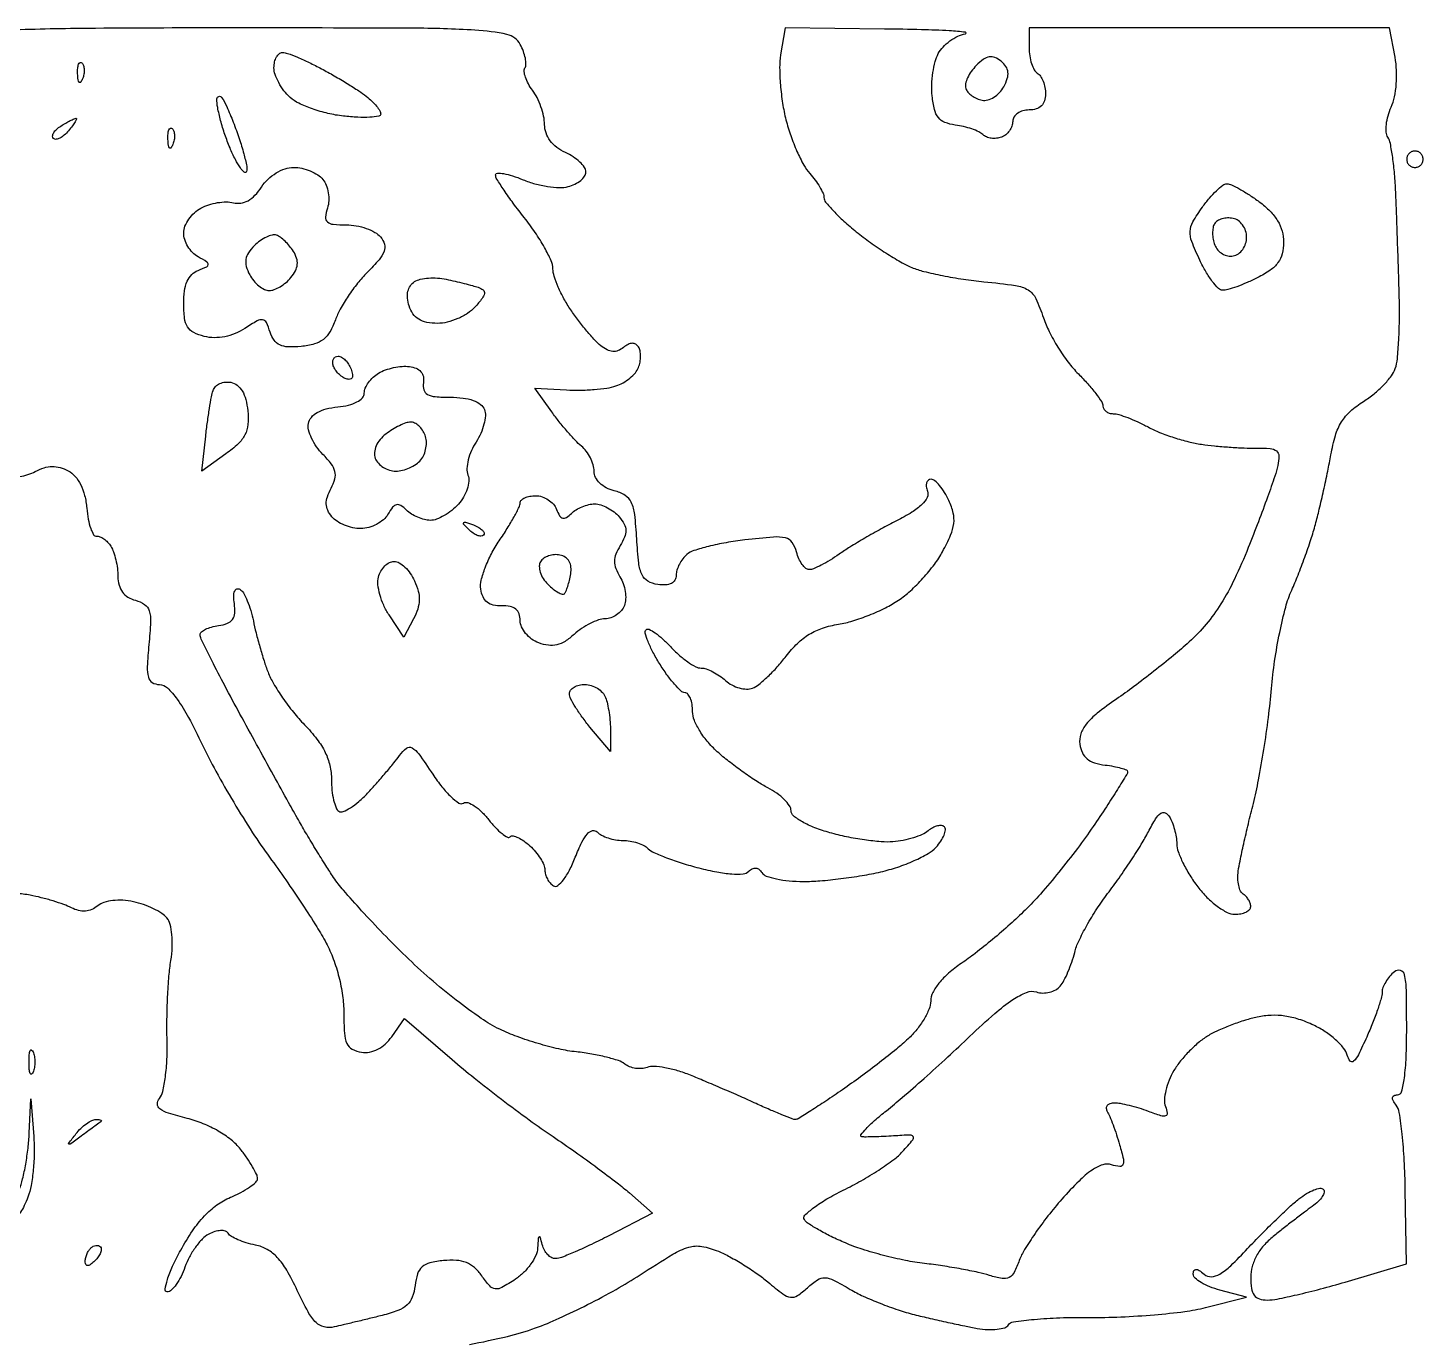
# Model space of a CAD drawing. Extents: x 0 to 102, y 0 to 135.
# Drawn here: x 55.92 to 70.3, y 121.81 to 135.36 of the extents above; entities that cross this region are included whole.
import ezdxf

# ---------------------------------------------------------------- set-up
doc = ezdxf.new("R2010")
doc.units = 0
doc.header["$MEASUREMENT"] = 0

msp = doc.modelspace()

# ---------------------------------------------------------------- linework, layer by layer
for points in [[(60.472866, 121.788471, 0.01195), (60.864693, 121.872904, 0.027628), (61.152955, 121.959359, 0.019947), (61.397612, 122.058931, 0.010711), (61.691433, 122.200076, 0.01065), (61.985367, 122.357063, 0.016402), (62.231911, 122.50641, -0.007634), (62.569028, 122.71879, -0.063546), (62.733552, 122.79226, -0.118564), (62.868005, 122.799938, -0.053479), (63.038546, 122.749817, -0.026244), (63.157649, 122.692991, -0.014317), (63.297707, 122.611627, -0.014233), (63.43569, 122.520556, -0.021919), (63.549041, 122.433366, 0.013457), (63.704639, 122.309435, 0.125959), (63.783054, 122.276735, 0.185606), (63.853495, 122.292676, 0.03651), (63.957621, 122.373919, -0.036402), (64.06223, 122.455576, -0.15829), (64.136927, 122.476736, -0.110609), (64.224459, 122.453614, -0.013605), (64.398569, 122.357186, 0.02614), (64.532299, 122.287442, 0.013307), (64.70683, 122.213273, 0.013184), (64.891336, 122.14616, 0.019227), (65.0574, 122.097679, 0.00426), (65.222892, 122.057693, 0.003206), (65.405516, 122.016443, 0.003241), (65.577754, 121.979866, 0.007461), (65.707875, 121.955132, 0.030978), (65.814929, 121.943201, 0.040276), (65.913515, 121.946303, 0.045194), (65.991361, 121.962269, 0.183159), (66.029094, 121.991248, -0.225048), (66.079732, 122.024028, -0.009873), (66.294134, 122.04815, -0.015099), (66.557036, 122.064496, -0.010035), (66.859119, 122.068069, 0.01245), (67.188223, 122.073552, 0.010747), (67.533248, 122.095335, 0.010876), (67.845276, 122.128627, 0.030628), (68.0607, 122.169897), (68.4837, 122.27814), (68.20875, 122.349589, -0.029617), (68.103462, 122.383717, -0.041304), (68.014567, 122.427233, -0.047475), (67.951928, 122.473161, -0.213991), (67.9338, 122.513578, -0.09313), (67.940677, 122.550178, -0.311859), (67.959845, 122.563144, -0.147327), (67.992833, 122.552852, -0.024447), (68.046644, 122.512465, 0.186726), (68.119802, 122.487935, 0.122858), (68.205887, 122.513639, 0.058451), (68.320633, 122.601128, 0.01307), (68.493445, 122.777056, -0.006799), (68.63566, 122.925513, -0.00613), (68.786802, 123.075335, -0.006152), (68.925572, 123.206295, -0.0193), (69.023143, 123.289408, -0.029413), (69.102148, 123.344407, -0.043588), (69.177622, 123.38201, -0.052314), (69.239767, 123.399246, -0.242445), (69.274159, 123.388241, -0.261865), (69.28261, 123.358076, -0.084015), (69.263534, 123.313784, -0.058793), (69.221137, 123.262602, -0.035526), (69.160367, 123.212391, 0.006425), (69.079243, 123.152948, 0.002773), (68.972622, 123.071766, 0.002743), (68.860092, 122.984107, 0.00363), (68.75865, 122.902987, 0.041767), (68.65835, 122.806642, 0.054702), (68.585314, 122.702748, 0.059579), (68.541051, 122.593334, 0.066448), (68.526, 122.480579, 0.03641), (68.534347, 122.366101, 0.122182), (68.562632, 122.297043, 0.159646), (68.61473, 122.25967, 0.076564), (68.696984, 122.247, 0.049909), (68.798166, 122.257125, 0.007021), (69.003418, 122.301627, 0.007955), (69.245516, 122.361762, 0.006689), (69.500059, 122.432964), (70.132151, 122.618929), (70.119179, 123.384714, 0.009628), (70.108279, 123.685742, 0.013093), (70.086118, 123.956615, 0.009982), (70.057492, 124.179412, 0.127699), (70.024845, 124.25625, -0.037028), (69.994011, 124.303132, -0.160255), (69.987803, 124.335418, -0.269595), (70.002806, 124.354969, -0.097708), (70.038441, 124.362, 0.340431), (70.080978, 124.394758, 0.030253), (70.109327, 124.5362, 0.025114), (70.127851, 124.74833, 0.009222), (70.1334, 125.049159, 0.004461), (70.129881, 125.443474, 0.049263), (70.111586, 125.60009, 0.278254), (70.06957, 125.644516, 0.245572), (70.0065, 125.631, 0.044675), (69.957945, 125.582773, 0.040371), (69.916877, 125.525099, 0.042706), (69.888643, 125.467056, 0.092102), (69.8796, 125.41838, -0.071665), (69.870716, 125.356713, -0.011133), (69.833196, 125.23895, -0.012208), (69.78211, 125.101192, -0.010355), (69.721628, 124.958235, -0.008617), (69.635437, 124.774288, -0.091763), (69.586397, 124.708207, -0.436589), (69.550486, 124.710867, -0.104828), (69.520355, 124.770974, 0.108065), (69.482886, 124.844542, 0.038698), (69.401025, 124.93003, 0.036204), (69.293737, 125.012839, 0.035488), (69.17493, 125.079923, 0.032113), (69.0229, 125.140445, 0.042957), (68.87837, 125.174102, 0.04538), (68.736789, 125.181504, 0.043094), (68.593653, 125.163577, 0.022644), (68.470659, 125.131382, 0.014671), (68.331529, 125.083628, 0.014756), (68.198101, 125.028863, 0.026919), (68.093317, 124.975265, 0.041569), (67.998533, 124.909057, 0.024351), (67.89638, 124.815499, 0.024235), (67.802664, 124.711227, 0.037545), (67.733493, 124.611966, 0.037942), (67.684301, 124.512107, 0.03825), (67.650921, 124.406227, 0.041045), (67.636653, 124.309803, 0.108235), (67.647083, 124.241156, -0.050974), (67.665914, 124.171639, -0.380598), (67.649088, 124.145076, -0.150403), (67.600026, 124.146046, -0.011248), (67.472649, 124.191222, 0.016246), (67.376597, 124.224212, 0.014734), (67.275442, 124.252085, 0.014937), (67.183452, 124.271648, 0.044948), (67.1196, 124.2774, 0.072475), (67.075241, 124.270936, 0.148418), (67.046199, 124.251739, 0.188718), (67.036791, 124.223253, 0.125531), (67.047203, 124.190045, -0.040101), (67.072668, 124.140334, -0.009444), (67.106837, 124.053369, -0.009667), (67.142408, 123.951564, -0.009379), (67.174398, 123.847435, -0.011774), (67.213045, 123.699631, -0.153664), (67.208972, 123.643726, -0.338471), (67.175588, 123.623698, -0.048784), (67.092644, 123.641363, 0.157282), (67.000206, 123.64093, 0.072342), (66.891167, 123.586755, 0.045171), (66.756279, 123.474099, 0.014951), (66.579378, 123.286022, 0.014795), (66.436325, 123.114554, 0.014526), (66.302752, 122.933896, 0.014562), (66.19499, 122.768872, 0.052145), (66.140825, 122.655346, -0.032375), (66.088114, 122.532629, -0.159629), (66.03549, 122.480176, -0.161228), (65.962343, 122.469308, -0.033205), (65.833939, 122.500541, 0.023073), (65.71698, 122.53151, 0.007719), (65.543498, 122.566184, 0.007663), (65.35001, 122.598702, 0.008678), (65.163463, 122.623817, -0.020868), (64.966473, 122.655243, -0.013386), (64.740818, 122.707293, -0.013453), (64.52222, 122.77024, -0.024425), (64.347933, 122.835071, -0.012631), (64.201891, 122.902088, -0.015934), (64.070519, 122.971713, -0.014068), (63.965242, 123.035875, -0.110886), (63.925498, 123.0765, -0.351273), (63.930937, 123.120852, -0.031397), (64.022141, 123.199302, -0.030129), (64.1565, 123.288747, -0.018025), (64.325752, 123.379255, 0.015701), (64.510236, 123.476808, 0.014883), (64.691618, 123.587411, 0.015021), (64.846106, 123.694784, 0.049493), (64.937937, 123.778018, 0.007713), (65.043709, 123.898581, 0.316611), (65.046719, 123.931406, 0.279989), (65.016255, 123.948168, 0.006512), (64.845613, 123.9386, -0.005041), (64.743049, 123.932547, -0.005703), (64.644514, 123.928854, -0.005231), (64.560746, 123.927547, -0.031001), (64.517017, 123.930036, -0.572024), (64.508407, 123.949696, -0.032478), (64.560599, 124.01276, -0.024337), (64.649835, 124.098574, -0.012029), (64.770817, 124.199063, 0.010828), (64.933307, 124.333371, 0.003884), (65.15909, 124.531459, 0.003851), (65.403331, 124.752522, 0.004553), (65.630762, 124.96543, -0.010718), (65.887545, 125.199944, -0.032731), (66.074859, 125.343298, -0.049499), (66.216031, 125.418393, -0.17611), (66.316768, 125.422557, 0.073166), (66.382706, 125.411831, 0.06299), (66.452559, 125.41959, 0.065409), (66.515597, 125.443827, 0.09538), (66.561455, 125.481513, 0.052383), (66.600109, 125.539488, 0.019199), (66.642561, 125.628507, 0.018786), (66.681848, 125.730092, 0.021392), (66.71154, 125.83007, -0.049209), (66.753575, 125.947317, -0.017009), (66.8362, 126.107352, -0.016711), (66.93983, 126.278663, -0.018632), (67.051179, 126.436392, 0.009827), (67.168442, 126.596441, 0.007638), (67.289853, 126.774906, 0.007732), (67.397972, 126.944838, 0.018485), (67.471481, 127.074965, -0.016274), (67.545891, 127.208056, -0.102031), (67.598475, 127.26499, -0.275349), (67.643395, 127.268788, -0.139214), (67.687248, 127.22957, -0.048061), (67.716011, 127.172723, -0.026631), (67.740428, 127.098826, -0.026325), (67.757358, 127.020643, -0.038161), (67.763305, 126.950285, 0.086311), (67.778039, 126.869421, 0.025561), (67.827612, 126.753315, 0.024823), (67.897712, 126.626294, 0.024426), (67.980405, 126.506135, 0.033646), (68.075153, 126.397861, 0.036398), (68.181256, 126.306312, 0.039154), (68.282947, 126.242434, 0.121238), (68.361105, 126.2232, 0.046312), (68.424219, 126.229058, 0.066261), (68.477562, 126.246585, 0.08635), (68.513562, 126.272397, 0.196595), (68.526, 126.302807, 0.082983), (68.520322, 126.336785, 0.053446), (68.503349, 126.373029, 0.052118), (68.478387, 126.40594, 0.066143), (68.44889, 126.430071, -0.149293), (68.421087, 126.461718, -0.053061), (68.402028, 126.519537, -0.046847), (68.393442, 126.591497, -0.040134), (68.397645, 126.667714, -0.017185), (68.415575, 126.772362, -0.003761), (68.453943, 126.950999, -0.003912), (68.501515, 127.157032, -0.003746), (68.552976, 127.3653, 0.015825), (68.606715, 127.607802, 0.007547), (68.661187, 127.922603, 0.007473), (68.708257, 128.253499, 0.010542), (68.739555, 128.5497, -0.015808), (68.772584, 128.833637, -0.013951), (68.824567, 129.127095, -0.014154), (68.886312, 129.389, -0.040656), (68.948752, 129.5649, 0.011797), (69.013687, 129.719012, 0.007252), (69.083195, 129.9033, 0.00727), (69.146692, 130.087696, 0.012885), (69.19287, 130.2417, 0.007674), (69.232984, 130.398663, 0.004178), (69.277661, 130.592526, 0.004161), (69.319811, 130.790446, 0.006588), (69.352278, 130.9608, -0.028494), (69.399001, 131.158457, -0.065237), (69.461218, 131.298009, -0.072548), (69.55263, 131.407753, -0.04274), (69.689179, 131.5107, 0.031431), (69.796566, 131.587921, 0.029078), (69.896414, 131.6799, 0.030309), (69.975516, 131.772367, 0.080088), (70.016171, 131.8491, 0.0585), (70.037553, 131.94916, 0.010125), (70.051774, 132.142556, 0.01089), (70.058957, 132.371368, 0.009554), (70.056683, 132.6105, 0.000784), (70.048813, 132.871193, 0.000546), (70.039147, 133.165423, 0.00055), (70.029255, 133.447663, 0.001141), (70.020786, 133.668, 0.01145), (70.008977, 133.853442, 0.014055), (69.989136, 134.02582, 0.012521), (69.964963, 134.168564, 0.091823), (69.939645, 134.23271, -0.122944), (69.922438, 134.285625, -0.044794), (69.92401, 134.365008, -0.04107), (69.9415, 134.455266, -0.038524), (69.973755, 134.543486, 0.056299), (70.007841, 134.648075, 0.031456), (70.026502, 134.780806, 0.030309), (70.028805, 134.923076, 0.035273), (70.013296, 135.057426), (69.956533, 135.36), (68.099167, 135.36), (66.2418, 135.36), (66.2418, 135.153493, 0.037634), (66.248047, 135.070612, 0.041396), (66.266651, 134.992288, 0.045439), (66.293871, 134.929104, 0.130646), (66.3264, 134.8947, -0.111412), (66.358849, 134.862888, -0.050262), (66.386149, 134.809537, -0.046318), (66.404733, 134.744898, -0.046881), (66.411, 134.678207, -0.077002), (66.400025, 134.607365, -0.12387), (66.368057, 134.555676, -0.121293), (66.314865, 134.52458, -0.072026), (66.2418, 134.514, 0.067898), (66.177126, 134.505177, 0.0845), (66.122302, 134.479382, 0.09971), (66.085642, 134.441092, 0.14217), (66.0726, 134.396151, -0.08928), (66.063889, 134.347755, -0.06658), (66.038351, 134.299778, -0.065546), (66.000579, 134.259476, -0.08029), (65.956009, 134.233562, -0.067292), (65.905932, 134.22173, -0.058525), (65.852, 134.22277, -0.061316), (65.802509, 134.235865, -0.096287), (65.765659, 134.259647, 0.082004), (65.72312, 134.288842, 0.025842), (65.651439, 134.317985, 0.025033), (65.566779, 134.342735, 0.025328), (65.4804, 134.358786, -0.059421), (65.373231, 134.386355, -0.133071), (65.306096, 134.435828, -0.110324), (65.265676, 134.519209, -0.033809), (65.242681, 134.658141, -0.033286), (65.239213, 134.774176, -0.026683), (65.25045, 134.898679, -0.02742), (65.273427, 135.013088, -0.059665), (65.305946, 135.096383, -0.067477), (65.354187, 135.163085, -0.045168), (65.425113, 135.225245, -0.045007), (65.506453, 135.273936, -0.064897), (65.585965, 135.300271, 0.85782), (65.585406, 135.315167, 0.014405), (65.419354, 135.329565, 0.008075), (65.13214, 135.341503, 0.003538), (64.751219, 135.348479), (63.725939, 135.36), (63.680914, 135.082544, 0.041996), (63.670579, 134.94848, 0.018632), (63.678437, 134.771109, 0.018289), (63.700781, 134.582799, 0.023499), (63.735708, 134.411959, 0.02203), (63.784624, 134.249646, 0.02007), (63.848986, 134.087039, 0.020538), (63.918327, 133.946413, 0.059167), (63.981164, 133.857903, -0.023886), (64.036908, 133.790059, -0.026319), (64.084019, 133.719301, -0.027018), (64.117448, 133.65521, -0.107092), (64.1268, 133.612048, 0.174222), (64.143627, 133.565222, 0.016822), (64.224892, 133.473237, 0.019793), (64.332825, 133.367743, 0.014363), (64.46073, 133.258765, 0.014335), (64.605961, 133.148754, 0.011949), (64.766222, 133.040119, 0.012123), (64.917742, 132.947727, 0.031842), (65.03178, 132.891275, 0.037981), (65.156835, 132.849822, 0.012105), (65.348353, 132.807007, 0.012004), (65.56477, 132.769473, 0.013107), (65.776499, 132.743619, -0.01073), (66.10072, 132.705592, -0.10217), (66.231468, 132.659069, -0.148163), (66.311284, 132.570083, -0.030353), (66.389772, 132.371419, 0.038037), (66.448563, 132.229045, 0.0223), (66.538981, 132.068243, 0.022217), (66.644378, 131.914598, 0.034943), (66.749323, 131.793862, -0.014244), (66.846552, 131.690929, -0.018889), (66.928624, 131.591621, -0.01646), (66.989959, 131.5057, -0.147824), (67.0032, 131.461892, 0.134124), (67.011346, 131.432071, 0.099887), (67.034264, 131.406587, 0.086786), (67.068539, 131.389343, 0.072137), (67.10895, 131.383279, -0.073419), (67.16564, 131.374624, -0.016519), (67.25819, 131.342808, -0.016784), (67.363576, 131.298535, -0.015559), (67.4685, 131.246237, 0.028345), (67.587092, 131.190863, 0.016531), (67.734726, 131.137457, 0.016496), (67.886581, 131.093616, 0.026728), (68.0184, 131.067633, 0.010966), (68.151065, 131.051737, 0.007058), (68.305447, 131.038862, 0.007094), (68.456917, 131.030538, 0.01323), (68.579781, 131.028787, -0.020979), (68.726315, 131.024426, -0.152036), (68.791155, 130.999019, -0.228671), (68.815908, 130.947244, -0.052711), (68.805089, 130.848362, -0.028699), (68.775053, 130.740538, -0.00412), (68.699262, 130.524425, -0.004667), (68.605026, 130.270121, -0.003972), (68.500956, 130.003507, -0.016127), (68.358621, 129.678112, -0.028838), (68.218132, 129.422322, -0.033587), (68.066516, 129.213091, -0.035721), (67.89111, 129.030607, -0.010805), (67.729646, 128.89122, -0.006116), (67.52841, 128.729051, -0.006103), (67.321446, 128.570449, -0.009983), (67.141817, 128.441749, 0.016538), (66.944283, 128.296266, 0.055595), (66.830173, 128.183618, 0.09), (66.774511, 128.082031, 0.116255), (66.764954, 127.976449, 0.07413), (66.791021, 127.888842, 0.110879), (66.839673, 127.8259, 0.097387), (66.915718, 127.784579, 0.04729), (67.02435, 127.761531, -0.016464), (67.113519, 127.748283, -0.026086), (67.188659, 127.730486, -0.023852), (67.245106, 127.710999, -0.306785), (67.257, 127.693439, -0.139259), (67.248858, 127.664771, -0.001943), (67.152578, 127.510298, -0.005263), (67.037763, 127.331869, -0.003421), (66.901519, 127.128008, -0.012553), (66.74023, 126.902604, -0.008981), (66.549111, 126.658452, -0.009076), (66.358498, 126.432271, -0.019169), (66.201018, 126.2655, -0.011811), (66.045999, 126.120479, -0.008295), (65.865074, 125.964377, -0.008375), (65.686791, 125.820637, -0.017302), (65.541876, 125.7156, 0.029887), (65.412537, 125.616797, 0.043712), (65.312708, 125.514119, 0.052168), (65.248158, 125.415533, 0.118593), (65.227178, 125.329578, -0.096915), (65.210827, 125.247456, -0.036975), (65.158429, 125.14267, -0.034895), (65.08302, 125.034168, -0.035962), (64.99395, 124.938369, -0.016589), (64.874313, 124.834134, -0.006154), (64.699427, 124.695229, -0.00609), (64.504787, 124.548261, -0.00731), (64.318018, 124.414941, -0.004342), (64.144948, 124.297391, -0.006553), (63.991998, 124.198305, -0.002928), (63.860527, 124.116632, -0.13838), (63.830646, 124.1082, -0.093355), (63.80074, 124.113833, -0.003496), (63.69416, 124.156319, -0.006216), (63.568533, 124.209249, -0.004321), (63.427928, 124.272011, 0.00318), (63.267388, 124.34411, 0.002062), (63.080846, 124.425549, 0.002072), (62.897993, 124.503583, 0.003929), (62.749977, 124.56466, 0.024299), (62.61849, 124.61042, 0.026855), (62.487471, 124.64146, 0.027634), (62.373949, 124.655572, 0.109137), (62.30475, 124.645185, -0.074767), (62.248832, 124.632848, -0.054355), (62.185082, 124.635444, -0.054459), (62.123537, 124.651693, -0.076019), (62.074173, 124.67987, 0.088407), (62.009644, 124.714627, 0.017999), (61.884455, 124.750858, 0.018449), (61.733898, 124.782764, 0.016379), (61.575311, 124.804979, -0.02918), (61.395814, 124.834825, -0.016129), (61.180676, 124.89099, -0.016037), (60.965605, 124.962188, -0.024775), (60.785415, 125.038647, -0.03875), (60.59442, 125.15012, -0.013537), (60.337694, 125.33842, -0.013351), (60.065251, 125.561729, -0.015192), (59.816932, 125.790153, -0.006892), (59.585082, 126.023146, -0.007101), (59.362069, 126.260169, -0.0069), (59.174621, 126.470916, -0.02982), (59.072784, 126.6039, -0.007486), (58.993513, 126.725173, -0.003623), (58.895563, 126.882551, -0.003592), (58.795866, 127.04801, -0.005158), (58.710131, 127.1961, -0.002015), (58.60976, 127.375353, -0.000565), (58.45436, 127.656273, -0.000569), (58.279342, 127.974357, -0.0006), (58.108026, 128.287445, -0.003439), (57.950587, 128.580773, -0.005191), (57.81788, 128.838606, -0.002193), (57.707922, 129.060223, -0.114544), (57.6972, 129.106411, -0.226634), (57.710224, 129.133668, -0.056214), (57.753115, 129.160979, -0.046343), (57.814653, 129.184289, -0.032106), (57.88755, 129.199466, 0.054648), (57.97903, 129.222851, 0.148534), (58.031541, 129.263132, 0.142471), (58.054034, 129.327027, 0.048786), (58.049866, 129.426098, -0.031742), (58.04396, 129.50357, -0.09579), (58.053315, 129.555457, -0.224434), (58.075818, 129.57684, -0.221492), (58.106807, 129.573178, -0.125619), (58.143107, 129.535538, -0.028678), (58.182712, 129.455605, -0.027922), (58.218927, 129.355416, -0.024024), (58.245881, 129.24668, 0.013193), (58.273626, 129.123376, 0.007943), (58.312691, 128.978628, 0.007952), (58.35613, 128.835874, 0.013763), (58.397352, 128.7189, 0.041774), (58.454134, 128.601306, 0.018168), (58.547796, 128.455075, 0.01783), (58.659172, 128.306001, 0.022656), (58.772763, 128.177172, -0.027675), (58.901547, 128.028124, -0.050213), (58.986612, 127.891507, -0.058346), (59.034545, 127.756007, -0.05592), (59.0508, 127.611115, 0.025695), (59.056455, 127.501139, 0.032416), (59.073447, 127.40069, 0.034074), (59.098054, 127.32128, 0.163588), (59.127895, 127.285339, 0.23995), (59.171539, 127.281726, 0.043362), (59.246205, 127.320133, 0.038361), (59.3335, 127.384917, 0.026229), (59.422393, 127.470696, 0.006599), (59.513839, 127.571334, 0.005427), (59.608839, 127.681073, 0.005485), (59.693903, 127.783783, 0.014486), (59.751811, 127.859677, -0.069824), (59.82356, 127.934833, -0.304481), (59.88181, 127.939388, -0.110737), (59.950171, 127.877757, -0.007987), (60.095009, 127.66631, 0.022424), (60.189746, 127.536224, 0.03556), (60.283193, 127.434981, 0.039881), (60.364009, 127.370345, 0.295275), (60.410993, 127.369375, -0.228234), (60.455747, 127.374082, -0.05916), (60.52242, 127.340868, -0.048018), (60.597855, 127.280326, -0.033012), (60.671241, 127.198736, 0.021944), (60.741884, 127.116614, 0.036702), (60.80894, 127.054998, 0.043534), (60.864495, 127.01838, 0.331708), (60.893629, 127.022629, -0.253132), (60.922247, 127.031155, -0.056682), (60.972287, 127.014598, -0.045705), (61.032724, 126.979662, -0.03003), (61.095485, 126.929373, -0.034835), (61.154766, 126.867695, -0.034861), (61.204894, 126.7984, -0.037052), (61.239734, 126.731883, -0.102462), (61.2504, 126.680381, 0.071357), (61.256951, 126.63471, 0.052849), (61.276396, 126.587478, 0.053313), (61.305035, 126.545855, 0.077159), (61.338898, 126.516891, 0.313044), (61.383095, 126.519244, 0.064251), (61.441287, 126.577772, 0.045574), (61.504401, 126.677747, 0.024438), (61.564384, 126.810932, -0.01782), (61.631551, 126.965501, -0.066211), (61.689422, 127.054257, -0.158153), (61.741036, 127.085694, -0.260342), (61.788906, 127.072134, 0.07881), (61.835154, 127.038548, 0.038016), (61.902914, 127.010313, 0.036482), (61.979657, 126.991054, 0.043265), (62.0541, 126.9846, -0.042191), (62.128366, 126.978322, -0.03617), (62.20458, 126.959593, -0.037777), (62.271595, 126.93214, -0.080443), (62.316891, 126.899469, 0.09205), (62.374412, 126.859963, 0.013679), (62.50503, 126.806138, 0.01501), (62.664722, 126.750814, 0.012421), (62.837816, 126.701294, 0.016418), (63.023906, 126.659491, 0.030352), (63.177564, 126.639801, 0.035373), (63.294186, 126.640262, 0.179576), (63.352257, 126.666897, -0.081601), (63.388626, 126.693002, -0.140348), (63.425039, 126.699659, -0.143745), (63.458847, 126.686016, -0.08725), (63.487744, 126.653571, 0.172128), (63.532204, 126.617889, 0.030711), (63.636357, 126.588617, 0.030036), (63.76829, 126.568335, 0.023124), (63.913839, 126.5616, 0.020393), (64.086013, 126.568625, 0.010482), (64.30079, 126.590723, 0.0104), (64.521234, 126.622752, 0.015443), (64.712593, 126.660741, 0.024261), (64.887319, 126.710109, 0.023962), (65.057181, 126.776343, 0.024657), (65.199837, 126.84863, 0.079395), (65.282529, 126.915059, 0.034478), (65.332381, 126.978421, 0.051276), (65.365896, 127.040468, 0.065278), (65.37985, 127.092421, 0.233468), (65.369126, 127.124074, 0.176467), (65.340065, 127.137616, 0.080956), (65.297787, 127.134446, 0.065105), (65.249246, 127.115819, 0.049108), (65.201871, 127.083782, -0.070242), (65.14102, 127.046267, -0.027536), (65.048428, 127.011716, -0.026596), (64.942689, 126.984838, -0.029931), (64.83878, 126.970629, -0.039418), (64.715327, 126.970968, -0.015169), (64.544845, 126.990121, -0.014909), (64.36034, 127.022177, -0.01779), (64.188754, 127.063697, -0.024186), (64.033925, 127.115239, -0.035981), (63.904846, 127.176267, -0.039912), (63.813167, 127.238098, -0.228259), (63.7884, 127.289522, 0.152227), (63.772133, 127.341715, 0.046105), (63.718298, 127.406097, 0.041436), (63.641087, 127.471053, 0.034849), (63.549754, 127.526664, -0.023647), (63.439219, 127.590619, -0.011075), (63.302205, 127.683147, -0.010945), (63.162563, 127.786684, -0.015086), (63.042154, 127.886075, -0.034466), (62.936211, 127.992814, -0.038121), (62.849783, 128.109737, -0.041812), (62.79159, 128.222403, -0.098616), (62.7732, 128.314739, 0.038455), (62.767517, 128.388516, 0.057464), (62.750376, 128.450806, 0.075526), (62.72525, 128.493286, 0.225173), (62.6955, 128.5074, -0.192988), (62.655139, 128.523581, -0.02213), (62.58606, 128.595687, -0.024123), (62.508862, 128.692833, -0.017418), (62.43205, 128.80795, -0.017267), (62.364297, 128.926546, -0.026405), (62.314748, 129.034097, -0.024353), (62.284763, 129.121573, -0.273241), (62.293564, 129.155764, -0.319532), (62.324155, 129.160916, -0.03793), (62.387086, 129.124251, -0.034109), (62.463675, 129.063379, -0.020914), (62.545566, 128.982114, 0.024653), (62.632061, 128.897553, 0.028406), (62.722631, 128.826094, 0.029311), (62.805052, 128.775266, 0.124129), (62.86084, 128.7612, -0.084745), (62.913218, 128.752258, -0.033296), (62.980759, 128.723324, -0.031773), (63.051179, 128.681605, -0.034315), (63.113854, 128.63226, 0.060873), (63.17836, 128.586794, 0.055196), (63.254046, 128.55638, 0.05871), (63.328993, 128.544706, 0.101255), (63.39103, 128.555009, 0.078042), (63.456669, 128.592782, 0.020485), (63.548273, 128.672948, 0.020293), (63.646334, 128.774006, 0.019543), (63.737175, 128.883919, -0.037448), (63.853831, 129.015204, -0.05535), (63.975536, 129.109442, -0.056474), (64.113034, 129.173414, -0.041043), (64.277053, 129.213657, 0.034933), (64.423798, 129.24777, 0.020452), (64.594021, 129.307819, 0.02039), (64.760216, 129.382198, 0.032417), (64.894892, 129.460457, 0.037529), (65.017772, 129.557058, 0.023009), (65.147878, 129.68765, 0.023011), (65.265404, 129.829611, 0.037606), (65.349717, 129.961058, 0.021077), (65.432988, 130.132132, 0.071983), (65.465584, 130.251236, 0.090923), (65.459326, 130.359145, 0.047096), (65.41498, 130.487188, 0.029402), (65.370492, 130.57134, 0.03792), (65.319643, 130.64243, 0.04175), (65.269947, 130.69265, 0.178662), (65.231069, 130.707, 0.171381), (65.203067, 130.697111, 0.150054), (65.185621, 130.67128, 0.105963), (65.182272, 130.631945, 0.06013), (65.193973, 130.5854, -0.209695), (65.190916, 130.520407, -0.086552), (65.137685, 130.447868, -0.05358), (65.033679, 130.367481, -0.020594), (64.874068, 130.278252, 0.008181), (64.717279, 130.19564, 0.006339), (64.549215, 130.100752, 0.006414), (64.394606, 130.008184, 0.015322), (64.28294, 129.934553, -0.015881), (64.190893, 129.874005, -0.018723), (64.100016, 129.822857, -0.017885), (64.020941, 129.785686, -0.101259), (63.975557, 129.7764, -0.177601), (63.940401, 129.789294, -0.061319), (63.903128, 129.829687, -0.051608), (63.869553, 129.888378, -0.040203), (63.845296, 129.957804, 0.089194), (63.799798, 130.056051, 0.184562), (63.730763, 130.10269, 0.078505), (63.605759, 130.111764, 0.008191), (63.312251, 130.082134, 0.014727), (63.118171, 130.053507, 0.017363), (62.93659, 130.014686, 0.016416), (62.786865, 129.971929, 0.095722), (62.715322, 129.932671, 0.056644), (62.67272, 129.888287, 0.043432), (62.636701, 129.831459, 0.044527), (62.612108, 129.771482, 0.075174), (62.604, 129.717857, -0.131712), (62.590677, 129.668157, -0.14664), (62.554636, 129.634192, -0.104892), (62.495015, 129.618616, -0.046934), (62.41365, 129.622466, -0.092251), (62.311907, 129.656755, -0.159246), (62.251871, 129.721729, -0.080829), (62.218412, 129.843212, -0.012481), (62.197746, 130.093143, 0.013286), (62.176479, 130.345414, 0.082235), (62.141311, 130.470162, 0.146961), (62.077121, 130.541787, 0.075731), (61.965096, 130.588765, -0.057933), (61.882081, 130.620168, -0.073806), (61.81576, 130.667989, -0.084742), (61.772914, 130.726797, -0.115654), (61.758, 130.790412, 0.072806), (61.748448, 130.855662, 0.04459), (61.719563, 130.928017, 0.043741), (61.677228, 130.996088, 0.058634), (61.627151, 131.048678, -0.030463), (61.565013, 131.106988, -0.010949), (61.483681, 131.197076, -0.010815), (61.39863, 131.299952, -0.012608), (61.32249, 131.401369), (61.148678, 131.645464), (61.474489, 131.627613, 0.018417), (61.612615, 131.625139, 0.015678), (61.758213, 131.632466, 0.015962), (61.890364, 131.647536, 0.042359), (61.982835, 131.669201, 0.050339), (62.056401, 131.701649, 0.042575), (62.126552, 131.749754, 0.044529), (62.183274, 131.805329, 0.085256), (62.215759, 131.859955, 0.048176), (62.231331, 131.916193, 0.043156), (62.236628, 131.976511, 0.045683), (62.231638, 132.031824, 0.093346), (62.216043, 132.072343, 0.123578), (62.187772, 132.099828, 0.142279), (62.151361, 132.108845, 0.109252), (62.108187, 132.097472, 0.054435), (62.060777, 132.066142, -0.077827), (62.005672, 132.033305, -0.114245), (61.950161, 132.024658, -0.101399), (61.891703, 132.041156, -0.051711), (61.827627, 132.083184, -0.036036), (61.766172, 132.141113, -0.01164), (61.683678, 132.235247, -0.011539), (61.596511, 132.344542, -0.012701), (61.517318, 132.45436, -0.024129), (61.447476, 132.567991, -0.023573), (61.388315, 132.688696, -0.024245), (61.346638, 132.799382, -0.076742), (61.334179, 132.87736, 0.105801), (61.315932, 132.960489, 0.021135), (61.246861, 133.096749, 0.021481), (61.151177, 133.251291, 0.018578), (61.038079, 133.404956, -0.008334), (60.92496, 133.552232, -0.011768), (60.829538, 133.687382, -0.008039), (60.754961, 133.802423, -0.140686), (60.7428, 133.844789, -0.409541), (60.761215, 133.8635, -0.047588), (60.825864, 133.858374, -0.035941), (60.91709, 133.835461, -0.019464), (61.02557, 133.795017, 0.032774), (61.147234, 133.75331, 0.028642), (61.278894, 133.725596, 0.029716), (61.40103, 133.714478, 0.071909), (61.49087, 133.724601, 0.049939), (61.560693, 133.750531, 0.059164), (61.619782, 133.788702, 0.069221), (61.660003, 133.832679, 0.151801), (61.6734, 133.875787, 0.154114), (61.658732, 133.922245, 0.050579), (61.611272, 133.977159, 0.04478), (61.542838, 134.031099, 0.037638), (61.4619, 134.075607, -0.055908), (61.372832, 134.128903, -0.070437), (61.305377, 134.197195, -0.075872), (61.263101, 134.277006, -0.080594), (61.247709, 134.364136, 0.050446), (61.237877, 134.449404, 0.03075), (61.210119, 134.547003, 0.030614), (61.170259, 134.641337, 0.046768), (61.123519, 134.716813, -0.035791), (61.080218, 134.78343, -0.044796), (61.050489, 134.850853, -0.051243), (61.037146, 134.909595, -0.170252), (61.045522, 134.947715, 0.14479), (61.056067, 134.986418, 0.0437), (61.049371, 135.047643, 0.039723), (61.029343, 135.118441, 0.034092), (60.997536, 135.189052, 0.220688), (60.860203, 135.29237, 0.038288), (60.529807, 135.336922, 0.013478), (59.883465, 135.356669, 0.000897), (58.027631, 135.36, 0.001584), (56.617752, 135.355532, 0.0071), (55.79221, 135.338575, 0.004756)], [(55.837513, 130.735774, 0.039832), (55.922036, 130.755621, 0.045316), (55.998589, 130.788062, -0.047452), (56.088069, 130.825532, -0.070946), (56.171625, 130.839023, -0.073237), (56.253654, 130.828483, -0.054402), (56.338508, 130.794325, -0.091883), (56.409531, 130.737518, -0.063632), (56.466538, 130.651598, -0.054597), (56.507043, 130.540506, -0.038167), (56.528858, 130.408881, 0.023916), (56.544351, 130.295469, 0.038571), (56.569464, 130.201331, 0.045765), (56.599508, 130.135695, 0.300914), (56.630241, 130.120258, -0.1286), (56.664201, 130.115588, -0.05605), (56.704346, 130.093423, -0.050316), (56.744032, 130.058827, -0.047111), (56.776996, 130.016276, -0.058049), (56.804599, 129.958985, -0.025738), (56.827953, 129.878245, -0.025055), (56.844152, 129.789226, -0.030852), (56.849905, 129.70503, 0.06457), (56.86198, 129.616453, 0.092594), (56.896294, 129.545258, 0.096093), (56.952846, 129.493056, 0.07465), (57.029975, 129.460009, -0.085338), (57.124267, 129.417215, -0.171353), (57.172153, 129.352236, -0.086042), (57.186273, 129.238959, -0.012036), (57.169294, 129.002629, 0.010883), (57.152465, 128.775726, 0.077479), (57.163697, 128.666413, 0.194167), (57.203831, 128.612575, 0.137517), (57.277226, 128.592, -0.196703), (57.359561, 128.558305, -0.043581), (57.460521, 128.440081, -0.031795), (57.578384, 128.250457, -0.012298), (57.71804, 127.97413, 0.014931), (57.859416, 127.698019, 0.008884), (58.043264, 127.377555, 0.008888), (58.238048, 127.064368, 0.015162), (58.413144, 126.81088, -0.006965), (58.580234, 126.577268, -0.00593), (58.750128, 126.326301, -0.005984), (58.899311, 126.094201, -0.016786), (58.996262, 125.9271, -0.034583), (59.069817, 125.763716, -0.026688), (59.12767, 125.577036, -0.026725), (59.165222, 125.385618, -0.035084), (59.1777, 125.208, 0.015337), (59.184151, 124.997734, 0.090203), (59.210414, 124.890999, 0.165698), (59.264832, 124.832537, 0.088034), (59.359881, 124.801336, 0.0829), (59.444229, 124.803349, 0.071271), (59.528216, 124.832265, 0.066101), (59.606133, 124.886248, 0.055527), (59.672575, 124.961705), (59.803086, 125.148037), (60.294093, 124.725467, 0.009355), (60.521808, 124.53679, 0.005402), (60.8024, 124.317938, 0.005397), (61.088855, 124.1043, 0.00901), (61.335, 123.931533, -0.005385), (61.562895, 123.774029, -0.005012), (61.792914, 123.607885, -0.005), (61.994416, 123.456109, -0.01687), (62.121657, 123.351241), (62.358414, 123.142313), (61.910157, 122.910148, -0.007716), (61.731217, 122.820944, -0.01), (61.564334, 122.745009, -0.007962), (61.423179, 122.686805, -0.083972), (61.362353, 122.673991, -0.135529), (61.321406, 122.68355, -0.076967), (61.280683, 122.714662, -0.06731), (61.246333, 122.76174, -0.060154), (61.224117, 122.81805, 0.00792), (61.202632, 122.895246, 0.506348), (61.191293, 122.899334, 0.230589), (61.181828, 122.883037, 0.004665), (61.175614, 122.78548, -0.093706), (61.156035, 122.70587, -0.046877), (61.104175, 122.61565, -0.044288), (61.030941, 122.529388, -0.049625), (60.946199, 122.460972, -0.016745), (60.807326, 122.376485, -0.156346), (60.739557, 122.362544, -0.188799), (60.682734, 122.392163, -0.026526), (60.599672, 122.498296, 0.059439), (60.52511, 122.581654, 0.086869), (60.441286, 122.632932, 0.078339), (60.338507, 122.655845, 0.039962), (60.205923, 122.653604, 0.034414), (60.065574, 122.63015, 0.121717), (59.984994, 122.588545, 0.13689), (59.938333, 122.5173, 0.048301), (59.912504, 122.396844, -0.058978), (59.883929, 122.276176, -0.120968), (59.830115, 122.195995, -0.095876), (59.736096, 122.138642, -0.028276), (59.574104, 122.088523, -0.001059), (59.44129, 122.055824, -0.000883), (59.30004, 122.02163, -0.000891), (59.170666, 121.990797, -0.002428), (59.078973, 121.969585, -0.111292), (58.976048, 121.969503, -0.140999), (58.892995, 122.014985, -0.073395), (58.810817, 122.124648, -0.014079), (58.698273, 122.347081, 0.020232), (58.590075, 122.554547, 0.056467), (58.492979, 122.686608, 0.078581), (58.389928, 122.767774, 0.07775), (58.26649, 122.813552, -0.024264), (58.173404, 122.837167, -0.028016), (58.08752, 122.868809, -0.028827), (58.018948, 122.903353, -0.123862), (57.986405, 122.934956, 0.184106), (57.95725, 122.957263, 0.083805), (57.908866, 122.963182, 0.065442), (57.848811, 122.952491, 0.046162), (57.785564, 122.925815, 0.0787), (57.719698, 122.875901, 0.035101), (57.649805, 122.792087, 0.033637), (57.586834, 122.69112, 0.038763), (57.541299, 122.587186, -0.030787), (57.500275, 122.489332, -0.040979), (57.450679, 122.406678, -0.046439), (57.400193, 122.348553, -0.193048), (57.357921, 122.3316, -0.462901), (57.335647, 122.357845, -0.037608), (57.359891, 122.457561, -0.030194), (57.414179, 122.59586, -0.016002), (57.497023, 122.760402, -0.024157), (57.618408, 122.959844, -0.039889), (57.741555, 123.113766, -0.046795), (57.870678, 123.227648, -0.058432), (58.009903, 123.305985, 0.02206), (58.116952, 123.356368, 0.030872), (58.207298, 123.41123, 0.031471), (58.272929, 123.463267, 0.212489), (58.2894, 123.500274, 0.114886), (58.279414, 123.54316, 0.017747), (58.237799, 123.620614, 0.019005), (58.180995, 123.709917, 0.015498), (58.113738, 123.8011, 0.058401), (58.016446, 123.898823, 0.037015), (57.883371, 123.98927, 0.034834), (57.727705, 124.065101, 0.034262), (57.562164, 124.119074, -0.013136), (57.372551, 124.172152, -0.081792), (57.282554, 124.217015, -0.238674), (57.257261, 124.266008, -0.176989), (57.278051, 124.32434, 0.120719), (57.312974, 124.396185, 0.020618), (57.33902, 124.547065, 0.021443), (57.355, 124.730643, 0.017669), (57.356694, 124.927226, -0.010439), (57.355454, 125.139659, -0.008074), (57.362672, 125.371028, -0.008176), (57.376438, 125.586886, -0.01937), (57.395517, 125.746765, 0.027496), (57.409747, 125.885073, 0.034924), (57.406889, 126.013373, 0.03909), (57.388691, 126.119245, 0.111547), (57.355001, 126.185477, 0.077575), (57.302135, 126.232148, 0.029289), (57.215824, 126.280408, 0.02816), (57.114126, 126.322803, 0.030624), (57.011089, 126.352145, 0.03879), (56.902242, 126.367336, 0.044098), (56.797007, 126.364492, 0.048969), (56.706259, 126.344864, 0.095754), (56.641643, 126.309412, -0.072165), (56.580698, 126.272161, -0.0835), (56.514647, 126.25614, -0.079139), (56.444145, 126.262262, -0.057201), (56.370158, 126.290013, 0.031628), (56.292462, 126.323772, 0.012495), (56.181866, 126.360626, 0.012308), (56.06006, 126.394607, 0.015072), (55.944658, 126.420087, 0.031797), (55.803112, 126.437671, 0.088751)]]:
    msp.add_lwpolyline(points, format="xyb")
for points in [[(58.54657, 135.1062, -0.087264), (58.597866, 135.097179, -0.011579), (58.700901, 135.057057, -0.013126), (58.821794, 135.002963, -0.010676), (58.94842, 134.938905, -0.008227), (59.079448, 134.866276, -0.007269), (59.213588, 134.78639, -0.00732), (59.332362, 134.710876, -0.021942), (59.41035, 134.654629, -0.024942), (59.467024, 134.605064, -0.029943), (59.51491, 134.55288, -0.031033), (59.549056, 134.505107, -0.140543), (59.5584, 134.472521, -0.36873), (59.538543, 134.449256, -0.025251), (59.445561, 134.439244, -0.026502), (59.321551, 134.438777, -0.015757), (59.174267, 134.450692, -0.029746), (59.015041, 134.478306, -0.026722), (58.854279, 134.525339, -0.027687), (58.714582, 134.583319, -0.071822), (58.624367, 134.644007, -0.045696), (58.560935, 134.712934, -0.039084), (58.507294, 134.795807, -0.040896), (58.470459, 134.879507, -0.083399), (58.4586, 134.950112, -0.054404), (58.465116, 135.009824, -0.074089), (58.484441, 135.060349, -0.093709), (58.513004, 135.094254, -0.172644)], [(65.952885, 135.015637, 0.070874), (65.889282, 135.054738, 0.145296), (65.831723, 135.061745, 0.117166), (65.771297, 135.036147, 0.037873), (65.697086, 134.972401, 0.042299), (65.646022, 134.911879, 0.046904), (65.607847, 134.8456, 0.052424), (65.586998, 134.783535, 0.136005), (65.589384, 134.73683, 0.099596), (65.611512, 134.698175, 0.055421), (65.651693, 134.661367, 0.052135), (65.702519, 134.631812, 0.057793), (65.756652, 134.614646, 0.116091), (65.815001, 134.616954, 0.071501), (65.878236, 134.644696, 0.06547), (65.936559, 134.692534, 0.065518), (65.980514, 134.753813, 0.042566), (66.016725, 134.837973, 0.106998), (66.023888, 134.904007, 0.124734), (66.002948, 134.960786, 0.069252)], [(56.479313, 134.998687, -0.126455), (56.495661, 134.971029, -0.060344), (56.502358, 134.929972, -0.05415), (56.499192, 134.882803, -0.051402), (56.485991, 134.836537, -0.054073), (56.467248, 134.801287, -0.470617), (56.45183, 134.799828, -0.168741), (56.439874, 134.824511, -0.018894), (56.434879, 134.88765, -0.028489), (56.435809, 134.946547, -0.077125), (56.445176, 134.987154, -0.208169), (56.460797, 135.002597, -0.296942)], [(58.039484, 134.3871, -0.012001), (58.100545, 134.218918, -0.016065), (58.147284, 134.063505, -0.01323), (58.178182, 133.933621, -0.138187), (58.174521, 133.8795, -0.518094), (58.152059, 133.873221, -0.069932), (58.112409, 133.915978, -0.035642), (58.060908, 134.00252, -0.016072), (58.005393, 134.122482, -0.018322), (57.952479, 134.261107, -0.017), (57.908392, 134.406717, -0.017272), (57.878081, 134.538868, -0.053276), (57.870357, 134.630082, -0.337885), (57.889357, 134.653884, -0.311579), (57.919054, 134.642752, -0.047301), (57.971678, 134.549449, -0.011685)], [(56.417409, 134.428105, -0.546793), (56.422798, 134.420413, -0.036148), (56.408226, 134.391142, -0.026491), (56.380765, 134.349872, -0.013159), (56.341903, 134.300456, -0.039407), (56.297345, 134.254641, -0.06172), (56.251947, 134.223766, -0.085026), (56.212684, 134.211435, -0.234162), (56.185944, 134.220456, -0.225585), (56.177115, 134.245285, -0.108439), (56.187935, 134.278142, -0.073916), (56.21735, 134.31439, -0.044429), (56.26145, 134.348104, -0.009856), (56.311411, 134.378339, -0.012634), (56.358599, 134.40407, -0.01054), (56.398751, 134.423609, -0.097989)], [(57.409913, 134.321887, -0.126455), (57.426261, 134.294229, -0.060344), (57.432958, 134.253172, -0.05415), (57.429792, 134.206003, -0.051402), (57.416591, 134.159738, -0.054073), (57.397848, 134.124487, -0.470617), (57.38243, 134.123028, -0.168741), (57.370474, 134.147711, -0.018894), (57.365479, 134.21085, -0.028489), (57.366409, 134.269747, -0.077125), (57.375776, 134.310354, -0.208169), (57.391397, 134.325797, -0.296942)], [(70.218, 134.091, 0.099038), (70.185713, 134.084541, 0.097945), (70.158251, 134.066149, 0.097945), (70.139859, 134.038687, 0.099038), (70.1334, 134.0064, 0.099038), (70.139859, 133.974113, 0.097945), (70.158251, 133.946651, 0.097945), (70.185713, 133.928259, 0.099038), (70.218, 133.9218, 0.099038), (70.250287, 133.928259, 0.097945), (70.277749, 133.946651, 0.097945), (70.296141, 133.974113, 0.099038), (70.3026, 134.0064, 0.099038), (70.296141, 134.038687, 0.097945), (70.277749, 134.066149, 0.097945), (70.250287, 134.084541, 0.099038)], [(58.661691, 133.9218, -0.053974), (58.745439, 133.912733, -0.042933), (58.832317, 133.885716, -0.04435), (58.909311, 133.846027, -0.078529), (58.962831, 133.79896, -0.081783), (58.997808, 133.739197, -0.052308), (59.018678, 133.661309, -0.051047), (59.023274, 133.57824, -0.065242), (59.009789, 133.50286, 0.051153), (58.990474, 133.410018, 0.240771), (59.009548, 133.36079, 0.161813), (59.068077, 133.335507, 0.02173), (59.20394, 133.3296, -0.044692), (59.306922, 133.320377, -0.040377), (59.410321, 133.292941, -0.042711), (59.499159, 133.252687, -0.092074), (59.556653, 133.204805, -0.103243), (59.596378, 133.129781, -0.161593), (59.593541, 133.057454, -0.088786), (59.541945, 132.970738, -0.017804), (59.418962, 132.838577, 0.028059), (59.320274, 132.728066, 0.020616), (59.223271, 132.595474, 0.020953), (59.141694, 132.461966, 0.042834), (59.091573, 132.350023, -0.045571), (59.035694, 132.227027, -0.098792), (58.967963, 132.148935, -0.097412), (58.874788, 132.102169, -0.043455), (58.739254, 132.076929, -0.031194), (58.604273, 132.072218, -0.100565), (58.517214, 132.092413, -0.133908), (58.459131, 132.140803, -0.075797), (58.418299, 132.223501, 0.032468), (58.379717, 132.322316, 0.25255), (58.341333, 132.350828, 0.168812), (58.285748, 132.340117, 0.013807), (58.157884, 132.261296, -0.048196), (58.058112, 132.208881, -0.048717), (57.950506, 132.176764, -0.050296), (57.842141, 132.166747, -0.059465), (57.740116, 132.179786, -0.056071), (57.631458, 132.220428, -0.136157), (57.568812, 132.2777, -0.110294), (57.537083, 132.36744, -0.030045), (57.528, 132.518461, -0.033741), (57.536813, 132.648906, -0.068385), (57.564347, 132.747826, -0.089859), (57.610809, 132.817631, -0.10957), (57.67605, 132.860938, 0.013333), (57.766943, 132.89877, 0.295615), (57.7818, 132.921703, 0.259519), (57.767748, 132.946954, 0.010895), (57.67605, 133.001093, -0.073592), (57.61942, 133.044905, -0.055579), (57.57149, 133.107386, -0.05613), (57.538962, 133.17809, -0.079929), (57.528, 133.246227, -0.094075), (57.541102, 133.315247, -0.05751), (57.580243, 133.388613, -0.054903), (57.637831, 133.454982, -0.063843), (57.705849, 133.503429, -0.046948), (57.785442, 133.536852, -0.035787), (57.877478, 133.558616, -0.036696), (57.967499, 133.566494, -0.067531), (58.040373, 133.557639, 0.101618), (58.116124, 133.553603, 0.09023), (58.190903, 133.579156, 0.07505), (58.262763, 133.63482, 0.045498), (58.329774, 133.719234, -0.05637), (58.396895, 133.80012, -0.054444), (58.481121, 133.865049, -0.057212), (58.572746, 133.907476, -0.080008)], [(68.281386, 133.7526, -0.111056), (68.327479, 133.742235, -0.016351), (68.413033, 133.698224, -0.017776), (68.512134, 133.638367, -0.014434), (68.614026, 133.56749, -0.038099), (68.725808, 133.470865, -0.060298), (68.803497, 133.371049, -0.068028), (68.848893, 133.265184, -0.067412), (68.8644, 133.150687, -0.061167), (68.849877, 133.032411, -0.097081), (68.806746, 132.940299, -0.083594), (68.726659, 132.862248, -0.035761), (68.597602, 132.785896, -0.013396), (68.488656, 132.735145, -0.015347), (68.38193, 132.692706, -0.01457), (68.289806, 132.662316, -0.079969), (68.238052, 132.655555, -0.192977), (68.19341, 132.675009, -0.031469), (68.130224, 132.747687, -0.030754), (68.063178, 132.847553, -0.02275), (68.001224, 132.965326, -0.01643), (67.918112, 133.158708, -0.105943), (67.90107, 133.263018, -0.119617), (67.929515, 133.359307, -0.023361), (68.028135, 133.512471, -0.021069), (68.099629, 133.604418, -0.027244), (68.173059, 133.682062, -0.027031), (68.239311, 133.738406, -0.164128)], [(68.343538, 133.396576, 0.058274), (68.286182, 133.400818, 0.059233), (68.229725, 133.391655, 0.065325), (68.182563, 133.371173, 0.119833), (68.152913, 133.341919, 0.096718), (68.137359, 133.300686, 0.045135), (68.132908, 133.243514, 0.04243), (68.139042, 133.180683, 0.046102), (68.155671, 133.121581, 0.088069), (68.186373, 133.070603, 0.080405), (68.233619, 133.031406, 0.0822), (68.289792, 133.009745, 0.098891), (68.346295, 133.009355, 0.109669), (68.398773, 133.032084, 0.08162), (68.443337, 133.077066, 0.076664), (68.473365, 133.136945, 0.078108), (68.4837, 133.2027, 0.079655), (68.473151, 133.268493, 0.077156), (68.442527, 133.32849, 0.081582), (68.397069, 133.373643, 0.107656)], [(58.483526, 133.222591, 0.140074), (58.439408, 133.224508, 0.051302), (58.379931, 133.20364, 0.045828), (58.315978, 133.166036, 0.040587), (58.257087, 133.116002, 0.048223), (58.195715, 133.041494, 0.107972), (58.168822, 132.973677, 0.111078), (58.173037, 132.902088, 0.052882), (58.207944, 132.816125, 0.049495), (58.249802, 132.75365, 0.049832), (58.303036, 132.700777, 0.054557), (58.359078, 132.664586, 0.116626), (58.408918, 132.6528, 0.091943), (58.460417, 132.662351, 0.042733), (58.521789, 132.69216, 0.040405), (58.582743, 132.735523, 0.044772), (58.633685, 132.786791, 0.053983), (58.679473, 132.855942, 0.096028), (58.69864, 132.921236, 0.100658), (58.691624, 132.986819, 0.06397), (58.65915, 133.056706, 0.033017), (58.619715, 133.110934, 0.029794), (58.572193, 133.161503, 0.031046), (58.524029, 133.201646, 0.077905)], [(60.234497, 132.769114, -0.004535), (60.324338, 132.748849, -0.003855), (60.418812, 132.725867, -0.003887), (60.504506, 132.70361, -0.010933), (60.563966, 132.68627, -0.095847), (60.613995, 132.659151, -0.268435), (60.62747, 132.623183, -0.124565), (60.604487, 132.570864, -0.018454), (60.529704, 132.481836, -0.064739), (60.454492, 132.417719, -0.041987), (60.35366, 132.363584, -0.041752), (60.244269, 132.326685, -0.060544), (60.143189, 132.3144, -0.047181), (60.032746, 132.324845, -0.091045), (59.950235, 132.356865, -0.103402), (59.8912, 132.412732, -0.07503), (59.851148, 132.494162, -0.053169), (59.834852, 132.574104, -0.079909), (59.839438, 132.644982, -0.093567), (59.864561, 132.702676, -0.105373), (59.908194, 132.744442, -0.083953), (59.966919, 132.768311, -0.035785), (60.051112, 132.780778, -0.034121), (60.144875, 132.781458, -0.037971)], [(59.8545, 131.869406, -0.067535), (59.924957, 131.851092, -0.118772), (59.973478, 131.81604, -0.129994), (59.998029, 131.765243, -0.089747), (59.998841, 131.70105, 0.111881), (60.002954, 131.628305, 0.203111), (60.039788, 131.582764, 0.103378), (60.121038, 131.559056, 0.019476), (60.276447, 131.553, -0.03128), (60.40749, 131.544794, -0.055834), (60.512344, 131.519508, -0.073263), (60.587164, 131.479171, -0.141859), (60.627857, 131.425447, -0.110964), (60.637154, 131.361951, -0.044339), (60.622697, 131.274728, -0.041061), (60.589685, 131.179886, -0.040775), (60.541556, 131.09148, 0.042867), (60.493628, 131.002559, 0.042043), (60.461197, 130.906195, 0.045263), (60.447676, 130.816818, 0.106926), (60.457915, 130.750582, -0.114378), (60.466795, 130.686939, -0.057085), (60.450293, 130.606837, -0.052231), (60.412967, 130.523609, -0.052451), (60.359248, 130.450049, -0.041078), (60.29147, 130.386511, -0.037559), (60.212238, 130.332777, -0.039676), (60.133855, 130.295728, -0.090805), (60.069808, 130.284, -0.06277), (60.008723, 130.291699, -0.038847), (59.940151, 130.315064, -0.038471), (59.874937, 130.349261, -0.055217), (59.823851, 130.38975, 0.05021), (59.765688, 130.436801, 0.202329), (59.721705, 130.444831, 0.175087), (59.681085, 130.41906, 0.036284), (59.633527, 130.34745, -0.086991), (59.58703, 130.290796, -0.056137), (59.51668, 130.24289, -0.054451), (59.434583, 130.210395, -0.067124), (59.353055, 130.1994, -0.053991), (59.270252, 130.208367, -0.042936), (59.184349, 130.235088, -0.044352), (59.108216, 130.274342, -0.078508), (59.055288, 130.320892, -0.065177), (59.013155, 130.387716, -0.101286), (58.997642, 130.453821, -0.089064), (59.008595, 130.526766, -0.041196), (59.046868, 130.615053, 0.055396), (59.085316, 130.711115, 0.127189), (59.086632, 130.788441, 0.106008), (59.049614, 130.86562, 0.031747), (58.962937, 130.964063, -0.043719), (58.897473, 131.042098, -0.04331), (58.846341, 131.130565, -0.046818), (58.815772, 131.215913, -0.109807), (58.813641, 131.283252, -0.130386), (58.843512, 131.345659, -0.088478), (58.90467, 131.395989, -0.067301), (58.995971, 131.43221, -0.036746), (59.114943, 131.45261, 0.034833), (59.226645, 131.471325, 0.061932), (59.313836, 131.504079, 0.085689), (59.369862, 131.547025, 0.188647), (59.3892, 131.596456, -0.103516), (59.399945, 131.647799, -0.053096), (59.43269, 131.705163, -0.04951), (59.480619, 131.759402, -0.053062), (59.53725, 131.801753, -0.049711), (59.606273, 131.833974, -0.031837), (59.691513, 131.85791, -0.031871), (59.778919, 131.870797, -0.05057)], [(59.119299, 131.976, -0.13514), (59.154681, 131.966259, -0.062067), (59.192735, 131.936647, -0.054888), (59.227514, 131.893275, -0.049992), (59.253306, 131.842031, -0.045328), (59.268539, 131.788209, -0.161356), (59.26379, 131.753174, -0.257062), (59.24162, 131.737584, -0.108271), (59.204195, 131.741568, -0.068602), (59.163257, 131.761787, -0.047417), (59.123366, 131.794743, -0.047422), (59.090403, 131.83462, -0.068669), (59.070188, 131.875537, -0.075908), (59.063588, 131.913931, -0.118903), (59.0708, 131.946489, -0.144673), (59.09054, 131.968019, -0.136183)], [(58.014194, 131.70661, -0.120708), (58.079322, 131.676939, -0.092063), (58.131134, 131.617801, -0.071117), (58.167878, 131.529383, -0.038707), (58.188332, 131.413352, -0.045518), (58.189205, 131.271109, -0.096285), (58.159192, 131.165468, -0.087792), (58.089578, 131.072732, -0.033252), (57.963728, 130.969863), (57.713292, 130.791537), (57.754512, 131.151118, -0.005515), (57.772866, 131.296997, -0.006052), (57.793927, 131.437974, -0.00568), (57.814748, 131.558, -0.030109), (57.83081, 131.622702, -0.121858), (57.85549, 131.663318, -0.088511), (57.899149, 131.693551, -0.080159), (57.954888, 131.708926, -0.074232)], [(59.866599, 131.296509, 0.079808), (59.818723, 131.287446, 0.025501), (59.751699, 131.259317, 0.024716), (59.679084, 131.219856, 0.025236), (59.611239, 131.173674, 0.059302), (59.552178, 131.116794, 0.069665), (59.511815, 131.050461, 0.078637), (59.494542, 130.982981, 0.11552), (59.502834, 130.922565, 0.096158), (59.534097, 130.872492, 0.066859), (59.585767, 130.830071, 0.064388), (59.649092, 130.801388, 0.074312), (59.714586, 130.7916, 0.061786), (59.783494, 130.800148, 0.044128), (59.856966, 130.825727, 0.044582), (59.923758, 130.863293, 0.069269), (59.972501, 130.907777, 0.075099), (60.005466, 130.962423, 0.055741), (60.025083, 131.030254, 0.056022), (60.029168, 131.100322, 0.078337), (60.016108, 131.161577, 0.057611), (59.988714, 131.214004, 0.060073), (59.950405, 131.257983, 0.066865), (59.9075, 131.287378, 0.124372)], [(61.156749, 130.5378, -0.080263), (61.222016, 130.527255, -0.065542), (61.285753, 130.496368, -0.066582), (61.338365, 130.450675, -0.08931), (61.371022, 130.396753, 0.041719), (61.402358, 130.33185, 0.194307), (61.434704, 130.307067, 0.21548), (61.472877, 130.313013, 0.051647), (61.523893, 130.354453, -0.060047), (61.572076, 130.392271, -0.039055), (61.635323, 130.424193, -0.038974), (61.702993, 130.445978, -0.058451), (61.764561, 130.4532, -0.077378), (61.827002, 130.443479, -0.044422), (61.897405, 130.413905, -0.043112), (61.964545, 130.37062, -0.054871), (62.017501, 130.31943, -0.050496), (62.067597, 130.244905, -0.115094), (62.085033, 130.179813, -0.107478), (62.072371, 130.110849, -0.040655), (62.027143, 130.02333, 0.044689), (61.983043, 129.936283, 0.093056), (61.968432, 129.861925, 0.094621), (61.981875, 129.788141, 0.047371), (62.024435, 129.703007, -0.055905), (62.058268, 129.632346, -0.045487), (62.078552, 129.550855, -0.04719), (62.083229, 129.47131, -0.082896), (62.070107, 129.406907, -0.083288), (62.038989, 129.354111, -0.065981), (61.99001, 129.309369, -0.066307), (61.931347, 129.279123, -0.086117), (61.871858, 129.2688, 0.081828), (61.803826, 129.257591, 0.034388), (61.717969, 129.221763, 0.03286), (61.6295, 129.169953, 0.036657), (61.551953, 129.108673, -0.041787), (61.458672, 129.0365, -0.085243), (61.373823, 129.000135, -0.092959), (61.286662, 128.995821, -0.057402), (61.18695, 129.021347, -0.066559), (61.114174, 129.060936, -0.062315), (61.052515, 129.119026, -0.066639), (61.010748, 129.185996, -0.10654), (60.9966, 129.251641, 0.083532), (60.984821, 129.321655, 0.142844), (60.95079, 129.369615, 0.123073), (60.892062, 129.396194, 0.05389), (60.80625, 129.402417, -0.061741), (60.718844, 129.410134, -0.116648), (60.655284, 129.440338, -0.120489), (60.613285, 129.495005, -0.068501), (60.590231, 129.575634, -0.096437), (60.594822, 129.666322, -0.030526), (60.635558, 129.796219, -0.029199), (60.699799, 129.938806, -0.028644), (60.780581, 130.073889, 0.009829), (60.863316, 130.201118, 0.013075), (60.933144, 130.320088, 0.010364), (60.986257, 130.421146, 0.116311), (60.9966, 130.465006, -0.206136), (61.008581, 130.492832, -0.082944), (61.043644, 130.516417, -0.063259), (61.095441, 130.532455, -0.043509)], [(60.513799, 130.236261, -0.036269), (60.568586, 130.210713, -0.070189), (60.607024, 130.181554, -0.120343), (60.623725, 130.153827, -0.278911), (60.618139, 130.131139, -0.20742), (60.59223, 130.1209, -0.082976), (60.554042, 130.128571, -0.063152), (60.50986, 130.152135, -0.043285), (60.46644, 130.188902, -0.011214), (60.413409, 130.244784, -0.400052), (60.413806, 130.26113, -0.286372), (60.432844, 130.265539, -0.008399)], [(59.696981, 129.861, -0.135304), (59.749114, 129.846629, -0.056122), (59.807791, 129.802015, -0.049963), (59.863516, 129.73702, -0.045376), (59.907317, 129.660201, -0.042883), (59.944677, 129.555192, -0.070723), (59.955456, 129.461783, -0.071524), (59.939751, 129.369811, -0.044896), (59.897022, 129.269215), (59.795237, 129.079028), (59.644522, 129.30878, -0.040212), (59.589965, 129.4086, -0.037267), (59.550465, 129.518405, -0.039432), (59.530392, 129.621667, -0.092499), (59.53597, 129.699766, -0.064859), (59.56097, 129.761404, -0.067566), (59.60066, 129.813638, -0.074888), (59.648397, 129.848928, -0.12238)], [(61.406338, 129.926067, 0.069365), (61.348257, 129.929838, 0.064028), (61.289665, 129.917867, 0.067999), (61.239441, 129.892656, 0.10443), (61.205978, 129.857566, 0.143554), (61.192975, 129.810291, 0.073727), (61.203088, 129.74915, 0.063576), (61.233562, 129.6841, 0.055136), (61.280675, 129.625267, 0.025769), (61.334997, 129.576274, 0.041019), (61.3866, 129.540943, 0.049822), (61.429029, 129.522057, 0.28705), (61.451843, 129.527636, 0.097689), (61.467663, 129.551935, 0.01775), (61.486035, 129.602755, 0.018509), (61.50347, 129.664697, 0.015854), (61.517307, 129.731033, 0.069215), (61.519836, 129.801768, 0.104078), (61.501075, 129.860358, 0.114892), (61.462117, 129.902508, 0.098465)], [(61.664349, 128.592, -0.076427), (61.729409, 128.581997, -0.064844), (61.792538, 128.552691, -0.066804), (61.844261, 128.509343, -0.093632), (61.875849, 128.458181, -0.038154), (61.895588, 128.392067, -0.016516), (61.912116, 128.301669, -0.016231), (61.923442, 128.203905, -0.020725), (61.9272, 128.11329), (61.9272, 127.902218), (61.7157, 128.153572, -0.016842), (61.634724, 128.256663, -0.020515), (61.566328, 128.358567, -0.019518), (61.516455, 128.447505, -0.11856), (61.5042, 128.498463, -0.167291), (61.516483, 128.534147, -0.095073), (61.551244, 128.564523, -0.075891), (61.603091, 128.58506, -0.056469)], [(55.976629, 124.80615, -0.057986), (55.989855, 124.757927, -0.037979), (55.994231, 124.7004, -0.037979), (55.989855, 124.642873, -0.057986), (55.976629, 124.59465, -0.174857), (55.960785, 124.576936, -0.447206), (55.946493, 124.582092, -0.078554), (55.936597, 124.624984, -0.017491), (55.933958, 124.7004, -0.017491), (55.936597, 124.775816, -0.078554), (55.946493, 124.818708, -0.447206), (55.960785, 124.823864, -0.174857)], [(55.982132, 123.933832, -0.024356), (55.987348, 123.768562, -0.019605), (55.977333, 123.591044, -0.020026), (55.955021, 123.42752, -0.046952), (55.922216, 123.308749, -0.020174), (55.884304, 123.219988, -0.037743), (55.845557, 123.152229, -0.0524), (55.811381, 123.111622, -0.408685), (55.788966, 123.111834, -0.211254), (55.777507, 123.141464, -0.028997), (55.784638, 123.208901, -0.029185), (55.803408, 123.292178, -0.020824), (55.833633, 123.382874, 0.033003), (55.868122, 123.495427, 0.014434), (55.899533, 123.648422, 0.014211), (55.923652, 123.813356, 0.018437), (55.935849, 123.965657), (55.951098, 124.3197)], [(56.621859, 124.1082, -0.025033), (56.653588, 124.10661, -0.081051), (56.673895, 124.101168, -0.280207), (56.679368, 124.093181, -0.262974), (56.67495, 124.084261, 0.006866), (56.652885, 124.06883, 0.000676), (56.600352, 124.030896, 0.000854), (56.537871, 123.985489, 0.000677), (56.4705, 123.936211, -0.001613), (56.359358, 123.855237, -0.268706), (56.344988, 123.853774, -0.484056), (56.342492, 123.863732, -0.002253), (56.417409, 123.96015, -0.033687), (56.468358, 124.016806, -0.036088), (56.525361, 124.06471, -0.038743), (56.579947, 124.098124, -0.118513)], [(56.66931, 122.79549, -0.212536), (56.678585, 122.771331, -0.080535), (56.670773, 122.735213, -0.061283), (56.648033, 122.693203, -0.041736), (56.61291, 122.65167, -0.034019), (56.57143, 122.615481, -0.131573), (56.54009, 122.602681, -0.290264), (56.520725, 122.611772, -0.142677), (56.5128, 122.63898, -0.054831), (56.516936, 122.676585, -0.038674), (56.529367, 122.717288, -0.039129), (56.547594, 122.754833, -0.063896), (56.5692, 122.7828, -0.075941), (56.59404, 122.801056, -0.089268), (56.621872, 122.809793, -0.100736), (56.648296, 122.807815, -0.128169)]]:
    msp.add_lwpolyline(points, format="xyb", close=True)

doc.saveas('drawing.dxf')
